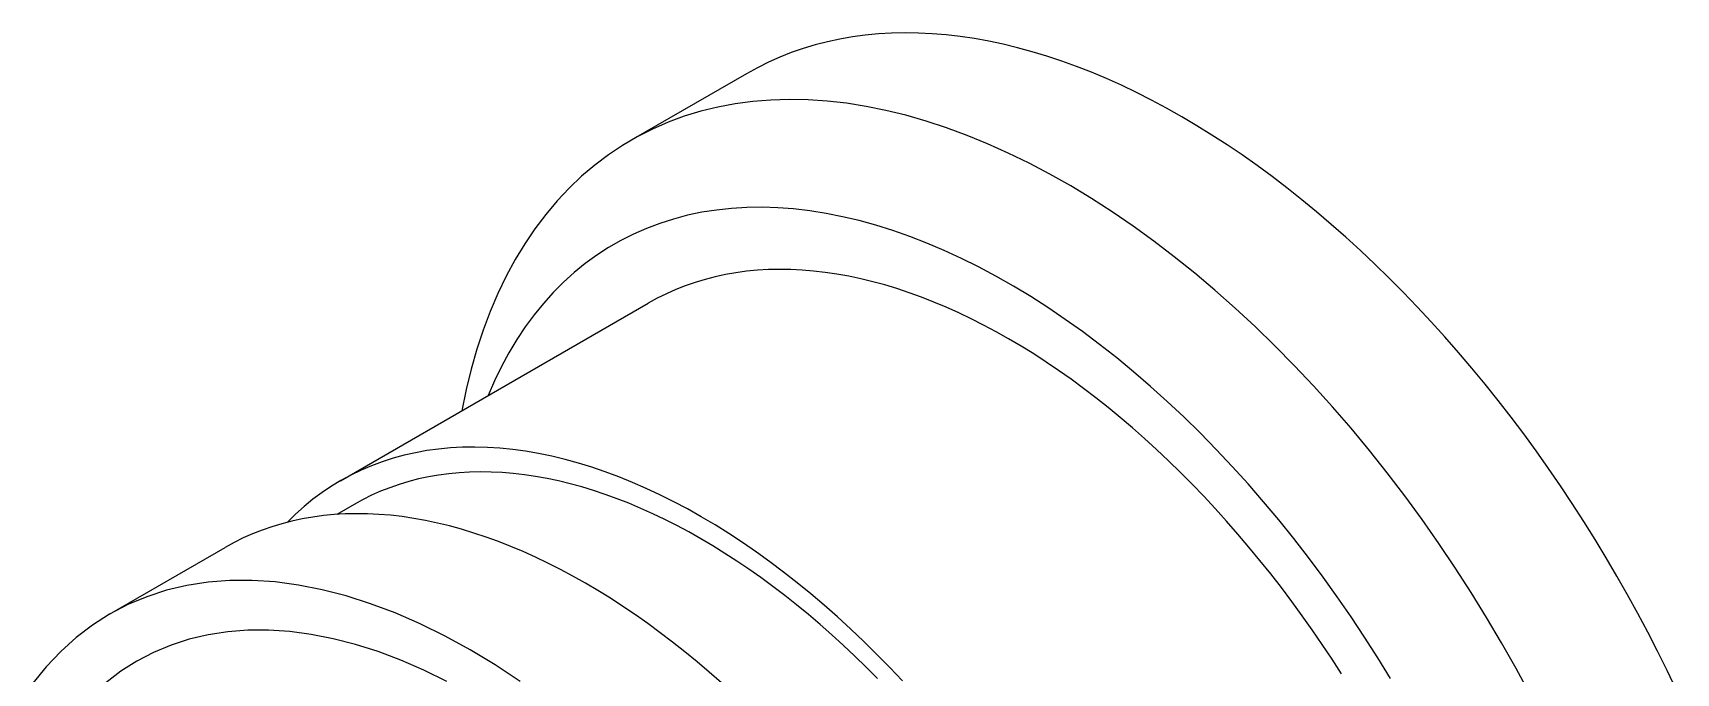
# Model space of a CAD drawing. Extents: x 0 to 22, y 0 to 17.
# Drawn here: x 1.927 to 4.239, y 3.661 to 4.561 of the extents above; entities that cross this region are included whole.
import ezdxf

# ---------------------------------------------------------------- set-up
doc = ezdxf.new("R2010")
doc.units = 0
doc.layers.add('BODY_-_RESTRAINING_BOLT', color=7, linetype='CONTINUOUS')

msp = doc.modelspace()

# ---------------------------------------------------------------- linework, layer by layer
at = {"layer": 'BODY_-_RESTRAINING_BOLT'}
for p, q in [((2.9308, 4.504), (2.7684, 4.4103)), ((2.3594, 3.9311), (2.7925, 4.1811)), ((2.3786, 3.898), (2.3542, 3.8839)), ((2.0347, 3.7436), (2.1971, 3.8374))]:
    msp.add_line(p, q, dxfattribs=at)
for points in [[(4.2387, 3.6375, 0), (4.2259, 3.6644, 0), (4.2126, 3.6913, 0), (4.1989, 3.718, 0), (4.1848, 3.7445, 0), (4.1704, 3.7708, 0), (4.1555, 3.7969, 0), (4.1403, 3.8229, 0), (4.1247, 3.8485, 0), (4.1088, 3.874, 0), (4.0926, 3.8992, 0), (4.076, 3.9241, 0), (4.059, 3.9487, 0), (4.0418, 3.9731, 0), (4.0243, 3.9971, 0), (4.0065, 4.0207, 0), (3.9884, 4.0441, 0), (3.97, 4.067, 0), (3.9514, 4.0896, 0), (3.9325, 4.1118, 0), (3.9134, 4.1336, 0), (3.8941, 4.155, 0), (3.8746, 4.1759, 0), (3.8548, 4.1964, 0), (3.8349, 4.2165, 0), (3.8148, 4.2361, 0), (3.7946, 4.2552, 0), (3.7741, 4.2738, 0), (3.7536, 4.2919, 0), (3.7329, 4.3095, 0), (3.7121, 4.3266, 0), (3.6912, 4.3432, 0), (3.6702, 4.3592, 0), (3.6492, 4.3747, 0), (3.628, 4.3896, 0), (3.6069, 4.4039, 0), (3.5856, 4.4176, 0), (3.5644, 4.4308, 0), (3.5431, 4.4434, 0), (3.5219, 4.4554, 0), (3.5007, 4.4667, 0), (3.4794, 4.4775, 0), (3.4583, 4.4876, 0), (3.4371, 4.4971, 0), (3.4161, 4.5059, 0), (3.3951, 4.5141, 0), (3.3742, 4.5217, 0), (3.3534, 4.5286, 0), (3.3327, 4.5349, 0), (3.3122, 4.5405, 0), (3.2918, 4.5455, 0), (3.2715, 4.5498, 0), (3.2514, 4.5534, 0), (3.2315, 4.5563, 0), (3.2117, 4.5586, 0), (3.1922, 4.5602, 0), (3.1729, 4.5611, 0), (3.1538, 4.5614, 0), (3.1349, 4.561, 0), (3.1163, 4.5599, 0), (3.0979, 4.5582, 0), (3.0798, 4.5557, 0), (3.062, 4.5526, 0), (3.0445, 4.5489, 0), (3.0273, 4.5444, 0), (3.0103, 4.5393, 0), (2.9937, 4.5336, 0), (2.9775, 4.5272, 0), (2.9616, 4.5201, 0), (2.946, 4.5124, 0), (2.9308, 4.504, 0)], [(4.0332, 3.6306, 0), (4.0135, 3.6671, 0), (3.9931, 3.7032, 0), (3.9721, 3.7389, 0), (3.9503, 3.7741, 0), (3.9279, 3.8089, 0), (3.9049, 3.8431, 0), (3.8813, 3.8767, 0), (3.8571, 3.9098, 0), (3.8323, 3.9422, 0), (3.8071, 3.974, 0), (3.7813, 4.005, 0), (3.7551, 4.0353, 0), (3.7285, 4.0648, 0), (3.7014, 4.0934, 0), (3.674, 4.1212, 0), (3.6463, 4.1482, 0), (3.6183, 4.1742, 0), (3.5899, 4.1993, 0), (3.5614, 4.2234, 0), (3.5326, 4.2465, 0), (3.5037, 4.2685, 0), (3.4746, 4.2896, 0), (3.4454, 4.3095, 0), (3.4162, 4.3284, 0), (3.3869, 4.3461, 0), (3.3576, 4.3627, 0), (3.3283, 4.3781, 0), (3.2991, 4.3923, 0), (3.27, 4.4054, 0), (3.241, 4.4172, 0), (3.2121, 4.4279, 0), (3.1835, 4.4372, 0), (3.1551, 4.4454, 0), (3.1269, 4.4523, 0), (3.099, 4.4579, 0), (3.0715, 4.4623, 0), (3.0443, 4.4653, 0), (3.0175, 4.4671, 0), (2.9911, 4.4677, 0), (2.9651, 4.4669, 0), (2.9397, 4.4649, 0), (2.9147, 4.4615, 0), (2.8903, 4.457, 0), (2.8664, 4.4511, 0), (2.8431, 4.444, 0), (2.8205, 4.4356, 0), (2.7984, 4.426, 0), (2.7771, 4.4152, 0), (2.7564, 4.4031, 0), (2.7365, 4.3898, 0), (2.7173, 4.3754, 0), (2.6988, 4.3597, 0), (2.6812, 4.3429, 0), (2.6643, 4.325, 0), (2.6482, 4.306, 0), (2.633, 4.2858, 0), (2.6187, 4.2646, 0), (2.6052, 4.2423, 0), (2.5926, 4.2191, 0), (2.5809, 4.1948, 0), (2.5701, 4.1695, 0), (2.5603, 4.1433, 0), (2.5514, 4.1162, 0), (2.5434, 4.0883, 0), (2.5364, 4.0594, 0), (2.5304, 4.0298, 0)], [(3.837, 3.6529, 0), (3.819, 3.6823, 0), (3.8005, 3.7113, 0), (3.7814, 3.7399, 0), (3.762, 3.7681, 0), (3.742, 3.7958, 0), (3.7217, 3.8231, 0), (3.7009, 3.8498, 0), (3.6798, 3.8761, 0), (3.6582, 3.9018, 0), (3.6364, 3.9269, 0), (3.6142, 3.9514, 0), (3.5917, 3.9752, 0), (3.5689, 3.9985, 0), (3.5459, 4.021, 0), (3.5226, 4.0429, 0), (3.4991, 4.064, 0), (3.4754, 4.0844, 0), (3.4516, 4.1041, 0), (3.4276, 4.123, 0), (3.4034, 4.1411, 0), (3.3792, 4.1583, 0), (3.3549, 4.1748, 0), (3.3306, 4.1904, 0), (3.3062, 4.2052, 0), (3.2818, 4.219, 0), (3.2574, 4.232, 0), (3.2331, 4.2441, 0), (3.2088, 4.2553, 0), (3.1846, 4.2656, 0), (3.1606, 4.2749, 0), (3.1366, 4.2833, 0), (3.1129, 4.2908, 0), (3.0893, 4.2973, 0), (3.0659, 4.3028, 0), (3.0427, 4.3074, 0), (3.0198, 4.311, 0), (2.9971, 4.3136, 0), (2.9748, 4.3153, 0), (2.9527, 4.316, 0), (2.931, 4.3156, 0), (2.9097, 4.3144, 0), (2.8887, 4.3121, 0), (2.8681, 4.3089, 0), (2.8479, 4.3047, 0), (2.8282, 4.2995, 0), (2.8089, 4.2934, 0), (2.7901, 4.2863, 0), (2.7718, 4.2782, 0), (2.754, 4.2692, 0), (2.7368, 4.2593, 0), (2.7201, 4.2485, 0), (2.7039, 4.2367, 0), (2.6883, 4.2241, 0), (2.6733, 4.2105, 0), (2.6589, 4.1961, 0), (2.6451, 4.1808, 0), (2.632, 4.1647, 0), (2.6195, 4.1477, 0), (2.6076, 4.1299, 0), (2.5965, 4.1113, 0), (2.586, 4.092, 0), (2.5762, 4.0718, 0), (2.5671, 4.051, 0)], [(3.768, 3.6594, 0), (3.7546, 3.6802, 0), (3.7408, 3.7009, 0), (3.7268, 3.7213, 0), (3.7125, 3.7414, 0), (3.698, 3.7613, 0), (3.6833, 3.7809, 0), (3.6683, 3.8002, 0), (3.6531, 3.8192, 0), (3.6377, 3.8379, 0), (3.622, 3.8563, 0), (3.6062, 3.8743, 0), (3.5902, 3.892, 0), (3.574, 3.9094, 0), (3.5577, 3.9264, 0), (3.5412, 3.943, 0), (3.5246, 3.9592, 0), (3.5078, 3.975, 0), (3.4909, 3.9905, 0), (3.4738, 4.0055, 0), (3.4567, 4.02, 0), (3.4395, 4.0342, 0), (3.4222, 4.0479, 0), (3.4048, 4.0612, 0), (3.3874, 4.074, 0), (3.3699, 4.0863, 0), (3.3523, 4.0982, 0), (3.3348, 4.1096, 0), (3.3172, 4.1205, 0), (3.2996, 4.1309, 0), (3.282, 4.1408, 0), (3.2644, 4.1502, 0), (3.2468, 4.1591, 0), (3.2293, 4.1675, 0), (3.2118, 4.1753, 0), (3.1944, 4.1827, 0), (3.177, 4.1895, 0), (3.1597, 4.1958, 0), (3.1425, 4.2015, 0), (3.1253, 4.2067, 0), (3.1083, 4.2113, 0), (3.0914, 4.2154, 0), (3.0746, 4.219, 0), (3.058, 4.222, 0), (3.0415, 4.2244, 0), (3.0251, 4.2263, 0), (3.009, 4.2276, 0), (2.9929, 4.2284, 0), (2.9771, 4.2286, 0), (2.9615, 4.2283, 0), (2.9461, 4.2274, 0), (2.9309, 4.2259, 0), (2.9159, 4.2239, 0), (2.9011, 4.2214, 0), (2.8866, 4.2182, 0), (2.8724, 4.2146, 0), (2.8584, 4.2104, 0), (2.8446, 4.2056, 0), (2.8311, 4.2003, 0), (2.818, 4.1944, 0), (2.8051, 4.188, 0), (2.7925, 4.1811, 0)], [(3.1502, 3.6496, 0), (3.1323, 3.6685, 0), (3.1142, 3.687, 0), (3.0959, 3.705, 0), (3.0774, 3.7226, 0), (3.0588, 3.7396, 0), (3.04, 3.7561, 0), (3.0211, 3.7722, 0), (3.0021, 3.7877, 0), (2.983, 3.8026, 0), (2.9638, 3.8171, 0), (2.9446, 3.8309, 0), (2.9253, 3.8442, 0), (2.9059, 3.8569, 0), (2.8865, 3.869, 0), (2.8671, 3.8806, 0), (2.8477, 3.8915, 0), (2.8283, 3.9018, 0), (2.809, 3.9115, 0), (2.7897, 3.9205, 0), (2.7704, 3.9289, 0), (2.7512, 3.9367, 0), (2.7321, 3.9438, 0), (2.7131, 3.9503, 0), (2.6942, 3.9561, 0), (2.6754, 3.9613, 0), (2.6568, 3.9658, 0), (2.6383, 3.9696, 0), (2.62, 3.9728, 0), (2.6019, 3.9752, 0), (2.5839, 3.977, 0), (2.5662, 3.9782, 0), (2.5487, 3.9786, 0), (2.5314, 3.9784, 0), (2.5144, 3.9775, 0), (2.4976, 3.9759, 0), (2.4811, 3.9737, 0), (2.4649, 3.9707, 0), (2.449, 3.9671, 0), (2.4334, 3.9628, 0), (2.4181, 3.9579, 0), (2.4031, 3.9523, 0), (2.3884, 3.946, 0), (2.3742, 3.9391, 0), (2.3602, 3.9316, 0), (2.3467, 3.9234, 0), (2.3335, 3.9145, 0), (2.3207, 3.9051, 0), (2.3083, 3.895, 0), (2.2964, 3.8842, 0), (2.2848, 3.8729, 0)], [(3.1149, 3.6528, 0), (3.0991, 3.6688, 0), (3.0831, 3.6844, 0), (3.0669, 3.6997, 0), (3.0506, 3.7145, 0), (3.0343, 3.7289, 0), (3.0178, 3.743, 0), (3.0012, 3.7566, 0), (2.9846, 3.7698, 0), (2.9678, 3.7825, 0), (2.951, 3.7949, 0), (2.9342, 3.8067, 0), (2.9173, 3.8182, 0), (2.9004, 3.8291, 0), (2.8835, 3.8396, 0), (2.8666, 3.8496, 0), (2.8496, 3.8592, 0), (2.8327, 3.8682, 0), (2.8158, 3.8768, 0), (2.7989, 3.8849, 0), (2.7821, 3.8924, 0), (2.7653, 3.8995, 0), (2.7486, 3.906, 0), (2.7319, 3.912, 0), (2.7154, 3.9176, 0), (2.6989, 3.9226, 0), (2.6825, 3.927, 0), (2.6662, 3.931, 0), (2.6501, 3.9344, 0), (2.6341, 3.9373, 0), (2.6182, 3.9396, 0), (2.6025, 3.9415, 0), (2.5869, 3.9427, 0), (2.5715, 3.9435, 0), (2.5563, 3.9437, 0), (2.5412, 3.9434, 0), (2.5264, 3.9425, 0), (2.5118, 3.9411, 0), (2.4974, 3.9392, 0), (2.4832, 3.9367, 0), (2.4692, 3.9337, 0), (2.4555, 3.9302, 0), (2.442, 3.9261, 0), (2.4288, 3.9215, 0), (2.4158, 3.9164, 0), (2.4031, 3.9108, 0), (2.3907, 3.9046, 0), (2.3786, 3.898, 0)], [(2.8955, 3.6467, 0), (2.8784, 3.6617, 0), (2.8613, 3.6763, 0), (2.8441, 3.6904, 0), (2.8268, 3.7041, 0), (2.8094, 3.7174, 0), (2.792, 3.7302, 0), (2.7745, 3.7426, 0), (2.7569, 3.7544, 0), (2.7394, 3.7658, 0), (2.7218, 3.7767, 0), (2.7042, 3.7871, 0), (2.6866, 3.797, 0), (2.669, 3.8064, 0), (2.6514, 3.8154, 0), (2.6339, 3.8237, 0), (2.6164, 3.8316, 0), (2.599, 3.8389, 0), (2.5816, 3.8457, 0), (2.5643, 3.852, 0), (2.5471, 3.8577, 0), (2.5299, 3.8629, 0), (2.5129, 3.8676, 0), (2.496, 3.8717, 0), (2.4792, 3.8752, 0), (2.4626, 3.8782, 0), (2.4461, 3.8807, 0), (2.4297, 3.8826, 0), (2.4136, 3.8839, 0), (2.3976, 3.8847, 0), (2.3817, 3.8849, 0), (2.3661, 3.8845, 0), (2.3507, 3.8836, 0), (2.3355, 3.8822, 0), (2.3205, 3.8802, 0), (2.3058, 3.8776, 0), (2.2912, 3.8745, 0), (2.277, 3.8708, 0), (2.263, 3.8666, 0), (2.2492, 3.8618, 0), (2.2357, 3.8565, 0), (2.2226, 3.8507, 0), (2.2097, 3.8443, 0), (2.1971, 3.8374, 0)], [(2.6121, 3.6488, 0), (2.577, 3.6721, 0), (2.5418, 3.6934, 0), (2.5066, 3.7127, 0), (2.4715, 3.73, 0), (2.4366, 3.7452, 0), (2.4019, 3.7582, 0), (2.3676, 3.7692, 0), (2.3336, 3.7779, 0), (2.3002, 3.7845, 0), (2.2674, 3.7888, 0), (2.2352, 3.7909, 0), (2.2037, 3.7908, 0), (2.1731, 3.7884, 0), (2.1434, 3.7839, 0), (2.1146, 3.7771, 0), (2.0868, 3.7681, 0), (2.0602, 3.7569, 0), (2.0347, 3.7436, 0), (2.0104, 3.7282, 0), (1.9874, 3.7107, 0), (1.9658, 3.6911, 0), (1.9455, 3.6696, 0), (1.9267, 3.6462, 0)], [(2.5093, 3.6487, 0), (2.4768, 3.6647, 0), (2.4445, 3.6788, 0), (2.4125, 3.6909, 0), (2.3807, 3.701, 0), (2.3493, 3.709, 0), (2.3184, 3.7151, 0), (2.2881, 3.7191, 0), (2.2583, 3.721, 0), (2.2292, 3.7209, 0), (2.2009, 3.7188, 0), (2.1734, 3.7145, 0), (2.1468, 3.7083, 0), (2.1212, 3.6999, 0), (2.0965, 3.6896, 0), (2.073, 3.6773, 0), (2.0505, 3.6631, 0), (2.0293, 3.6469, 0)]]:
    msp.add_polyline3d(points, dxfattribs=at)

doc.saveas('drawing.dxf')
